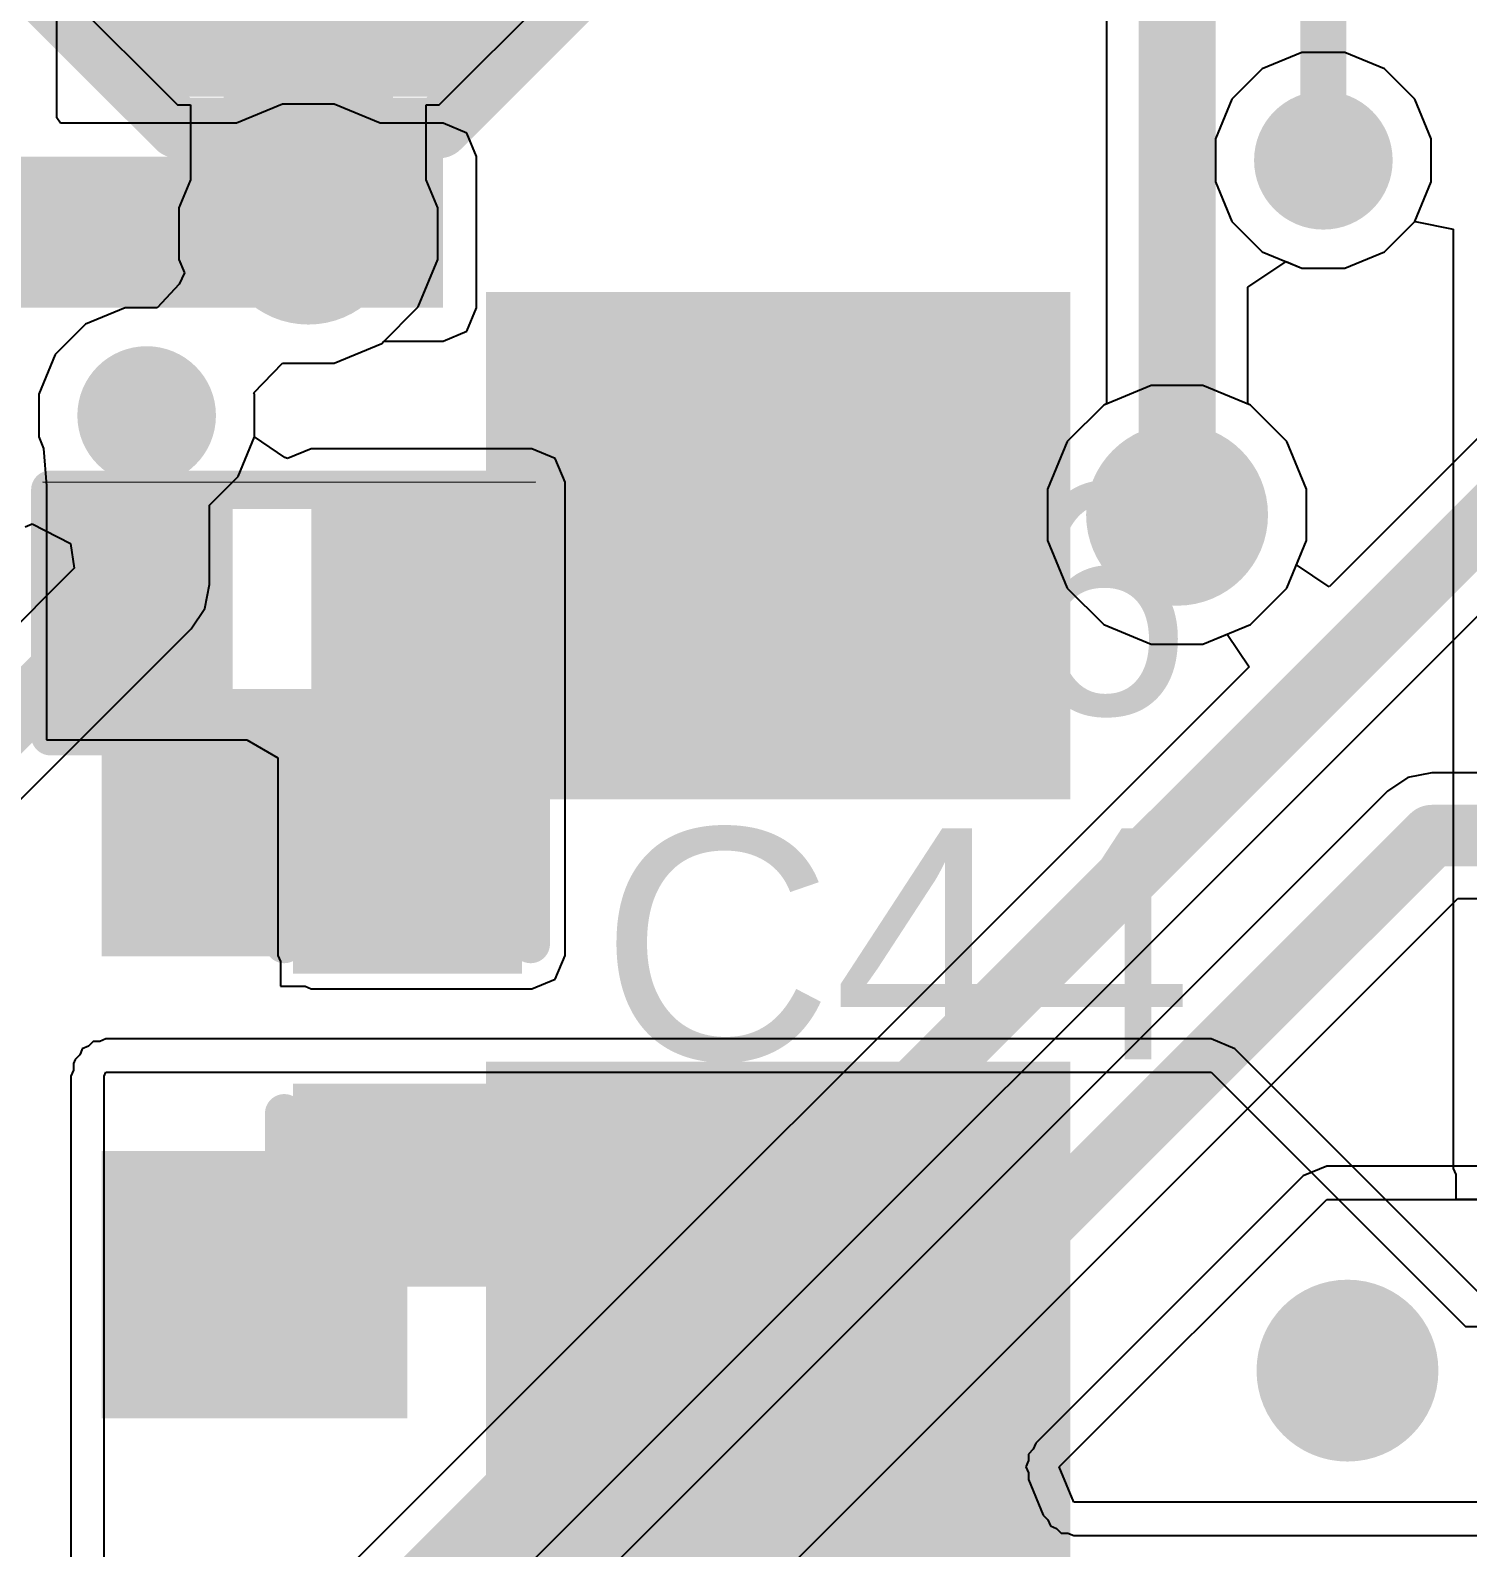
# Model space of a CAD drawing. Header units: millimetres. Extents: x -12 to 5428, y 0 to 5422.
# Drawn here: x 12.57 to 17.31, y 14.78 to 19.79 of the extents above; entities that cross this region are included whole.
import ezdxf

# ---------------------------------------------------------------- set-up
doc = ezdxf.new("R2010")
doc.units = ezdxf.units.MM
for name, color, linetype in [('BottomLayer', 5, 'Continuous'), ('BottomPaste', 16, 'Continuous'), ('BottomSolder', 6, 'Continuous'), ('TopLayer', 1, 'Continuous'), ('TopOverlay', 2, 'Continuous'), ('TopPaste', 8, 'Continuous'), ('TopSolder', 216, 'Continuous'), ('ViaHoleLayer', 16, 'Continuous')]:
    doc.layers.add(name, color=color, linetype=linetype)
doc.styles.add('Arial', font='', dxfattribs={"height": 0.2})
doc.styles.get('Arial').set_extended_font_data('Arial')

# ---------------------------------------------------------------- blocks, each defined once
blk = doc.blocks.new('R___0402_10')
at = {"layer": 'TopLayer'}
for points in [[(-0.6985, -0.3175), (-0.6985, 0.3175), (-0.2413, 0.3175), (-0.2413, -0.3175)], [(0.2413, -0.3175), (0.2413, 0.3175), (0.6985, 0.3175), (0.6985, -0.3175)]]:
    blk.add_hatch(color=1, dxfattribs=at).paths.add_polyline_path(points)
at = {"layer": 'TopPaste'}
for points in [[(-0.6985, -0.3175), (-0.6985, 0.3175), (-0.2413, 0.3175), (-0.2413, -0.3175)], [(0.2413, -0.3175), (0.2413, 0.3175), (0.6985, 0.3175), (0.6985, -0.3175)]]:
    blk.add_hatch(color=8, dxfattribs=at).paths.add_polyline_path(points)
at = {"layer": 'TopSolder'}
for points in [[(-0.7535, -0.3725), (-0.7535, 0.3725), (-0.1863, 0.3725), (-0.1863, -0.3725)], [(0.1863, -0.3725), (0.1863, 0.3725), (0.7535, 0.3725), (0.7535, -0.3725)]]:
    blk.add_hatch(color=216, dxfattribs=at).paths.add_polyline_path(points)
at = {"layer": 'TopOverlay'}
for points, const_width in [([(-0.7874, 0.4064), (-0.7874, -0.4064)], 0.127), ([(0.7874, 0.4064), (-0.7874, 0.4064)], 0.127), ([(0.7874, 0.4064), (0.7874, -0.4064)], 0.127), ([(0.7874, -0.4064), (-0.7874, -0.4064)], 0.127), ([(0.8128, -0.4318), (-0.8128, -0.4318)], 0.00323)]:
    blk.add_lwpolyline(points, dxfattribs=dict(at, const_width=const_width))
for points, const_width in [([(-0.8191, 0.4064, 1), (-0.7556, 0.4064, 1)], 0.0635), ([(-0.8191, 0.4064, 1), (-0.7556, 0.4064, 1)], 0.0635), ([(0.7557, 0.4064, 1), (0.8192, 0.4064, 1)], 0.0635), ([(0.7557, 0.4064, 1), (0.8192, 0.4064, 1)], 0.0635), ([(-0.8191, -0.4064, 1), (-0.7556, -0.4064, 1)], 0.0635), ([(-0.8191, -0.4064, 1), (-0.7556, -0.4064, 1)], 0.0635), ([(0.7557, -0.4064, 1), (0.8192, -0.4064, 1)], 0.0635), ([(0.7557, -0.4064, 1), (0.8192, -0.4064, 1)], 0.0635), ([(-0.8136, -0.4318, 1), (-0.812, -0.4318, 1)], 0.00161), ([(0.812, -0.4318, 1), (0.8136, -0.4318, 1)], 0.00161)]:
    blk.add_lwpolyline(points, format="xyb", close=True, dxfattribs=dict(at, const_width=const_width))
blk = doc.blocks.new('T__________16')
at = {"layer": 'TopLayer'}
blk.add_hatch(color=1, dxfattribs=at).paths.add_polyline_path([(0.381, 0.762), (-0.381, 0.762), (-0.762, 0.381), (-0.762, -0.381), (-0.381, -0.762), (0.381, -0.762), (0.762, -0.381), (0.762, 0.381)])
at = {"layer": 'TopPaste'}
blk.add_hatch(color=8, dxfattribs=at).paths.add_polyline_path([(0.381, 0.762), (-0.381, 0.762), (-0.762, 0.381), (-0.762, -0.381), (-0.381, -0.762), (0.381, -0.762), (0.762, -0.381), (0.762, 0.381)])
at = {"layer": 'TopSolder'}
blk.add_hatch(color=216, dxfattribs=at).paths.add_polyline_path([(0.4185, 0.837), (-0.4185, 0.837), (-0.837, 0.4185), (-0.837, -0.4185), (-0.4185, -0.837), (0.4185, -0.837), (0.837, -0.4185), (0.837, 0.4185)])
at = {"layer": 'TopOverlay', "const_width": 0.2}
for points in [[(-0.9398, 0.4318), (-0.4318, 0.9398)], [(-0.4318, 0.9398), (0.4318, 0.9398)], [(0.4318, 0.9398), (0.9398, 0.4318)], [(-0.9398, -0.4318), (-0.9398, 0.4318)], [(0.9398, -0.4318), (0.9398, 0.4318)], [(-0.9398, -0.4318), (-0.4318, -0.9398)], [(0.4318, -0.9398), (0.9398, -0.4318)], [(-0.4318, -0.9398), (0.4318, -0.9398)]]:
    blk.add_lwpolyline(points, dxfattribs=at)
at = {"layer": 'TopOverlay', "const_width": 0.1}
for points in [[(-0.4818, 0.9398, 1), (-0.3818, 0.9398, 1)], [(-0.4818, 0.9398, 1), (-0.3818, 0.9398, 1)], [(0.3818, 0.9398, 1), (0.4818, 0.9398, 1)], [(0.3818, 0.9398, 1), (0.4818, 0.9398, 1)], [(-0.9898, 0.4318, 1), (-0.8898, 0.4318, 1)], [(-0.9898, 0.4318, 1), (-0.8898, 0.4318, 1)], [(0.8898, 0.4318, 1), (0.9898, 0.4318, 1)], [(0.8898, 0.4318, 1), (0.9898, 0.4318, 1)], [(-0.9898, -0.4318, 1), (-0.8898, -0.4318, 1)], [(-0.9898, -0.4318, 1), (-0.8898, -0.4318, 1)], [(0.8898, -0.4318, 1), (0.9898, -0.4318, 1)], [(0.8898, -0.4318, 1), (0.9898, -0.4318, 1)], [(-0.4818, -0.9398, 1), (-0.3818, -0.9398, 1)], [(-0.4818, -0.9398, 1), (-0.3818, -0.9398, 1)], [(0.3818, -0.9398, 1), (0.4818, -0.9398, 1)], [(0.3818, -0.9398, 1), (0.4818, -0.9398, 1)]]:
    blk.add_lwpolyline(points, format="xyb", close=True, dxfattribs=at)
blk = doc.blocks.new('C___0402_48')
at = {"layer": 'TopLayer'}
for points in [[(-0.6985, -0.3175), (-0.6985, 0.3175), (-0.2413, 0.3175), (-0.2413, -0.3175)], [(0.2413, -0.3175), (0.2413, 0.3175), (0.6985, 0.3175), (0.6985, -0.3175)]]:
    blk.add_hatch(color=1, dxfattribs=at).paths.add_polyline_path(points)
at = {"layer": 'TopPaste'}
for points in [[(-0.6985, -0.3175), (-0.6985, 0.3175), (-0.2413, 0.3175), (-0.2413, -0.3175)], [(0.2413, -0.3175), (0.2413, 0.3175), (0.6985, 0.3175), (0.6985, -0.3175)]]:
    blk.add_hatch(color=8, dxfattribs=at).paths.add_polyline_path(points)
at = {"layer": 'TopSolder'}
for points in [[(-0.7585, -0.3775), (-0.7585, 0.3775), (-0.1813, 0.3775), (-0.1813, -0.3775)], [(0.1813, -0.3775), (0.1813, 0.3775), (0.7585, 0.3775), (0.7585, -0.3775)]]:
    blk.add_hatch(color=216, dxfattribs=at).paths.add_polyline_path(points)
at = {"layer": 'TopOverlay', "const_width": 0.127}
for points in [[(-0.7874, 0.4064), (-0.2794, 0.4064)], [(-0.7874, 0.4064), (-0.7874, -0.4064)], [(0.2794, 0.4064), (0.7874, 0.4064)], [(0.7874, 0.4064), (0.7874, -0.4064)], [(-0.7874, -0.4064), (-0.2794, -0.4064)], [(0.2794, -0.4064), (0.7874, -0.4064)]]:
    blk.add_lwpolyline(points, dxfattribs=at)
at = {"layer": 'TopOverlay', "const_width": 0.0635}
for points in [[(-0.8191, 0.4064, 1), (-0.7556, 0.4064, 1)], [(-0.8191, 0.4064, 1), (-0.7556, 0.4064, 1)], [(-0.3111, 0.4064, 1), (-0.2476, 0.4064, 1)], [(0.2477, 0.4064, 1), (0.3112, 0.4064, 1)], [(0.7557, 0.4064, 1), (0.8192, 0.4064, 1)], [(0.7557, 0.4064, 1), (0.8192, 0.4064, 1)], [(-0.8191, -0.4064, 1), (-0.7556, -0.4064, 1)], [(-0.8191, -0.4064, 1), (-0.7556, -0.4064, 1)], [(-0.3111, -0.4064, 1), (-0.2476, -0.4064, 1)], [(0.2477, -0.4064, 1), (0.3112, -0.4064, 1)], [(0.7557, -0.4064, 1), (0.8192, -0.4064, 1)], [(0.7557, -0.4064, 1), (0.8192, -0.4064, 1)]]:
    blk.add_lwpolyline(points, format="xyb", close=True, dxfattribs=at)
blk = doc.blocks.new('C___0603_B_198')
at = {"layer": 'BottomLayer'}
for points in [[(-1.143, -0.4445), (-1.143, 0.4445), (-0.381, 0.4445), (-0.381, -0.4445)], [(0.381, -0.4445), (0.381, 0.4445), (1.143, 0.4445), (1.143, -0.4445)]]:
    blk.add_hatch(color=5, dxfattribs=at).paths.add_polyline_path(points)
at = {"layer": 'BottomPaste'}
for points in [[(-1.143, -0.4445), (-1.143, 0.4445), (-0.381, 0.4445), (-0.381, -0.4445)], [(0.381, -0.4445), (0.381, 0.4445), (1.143, 0.4445), (1.143, -0.4445)]]:
    blk.add_hatch(color=16, dxfattribs=at).paths.add_polyline_path(points)
at = {"layer": 'BottomSolder'}
for points in [[(-1.203, -0.5045), (-1.203, 0.5045), (-0.321, 0.5045), (-0.321, -0.5045)], [(0.321, -0.5045), (0.321, 0.5045), (1.203, 0.5045), (1.203, -0.5045)]]:
    blk.add_hatch(color=6, dxfattribs=at).paths.add_polyline_path(points)
blk = doc.blocks.new('C___1206_B_199')
at = {"layer": 'BottomLayer'}
for points in [[(-2.032, 0.889), (-0.508, 0.889), (-0.508, -0.889), (-2.032, -0.889)], [(0.508, 0.889), (2.032, 0.889), (2.032, -0.889), (0.508, -0.889)]]:
    blk.add_hatch(color=5, dxfattribs=at).paths.add_polyline_path(points)
at = {"layer": 'BottomPaste'}
for points in [[(-2.032, 0.889), (-0.508, 0.889), (-0.508, -0.889), (-2.032, -0.889)], [(0.508, 0.889), (2.032, 0.889), (2.032, -0.889), (0.508, -0.889)]]:
    blk.add_hatch(color=16, dxfattribs=at).paths.add_polyline_path(points)
at = {"layer": 'BottomSolder'}
for points in [[(-2.107, 0.964), (-0.433, 0.964), (-0.433, -0.964), (-2.107, -0.964)], [(0.433, 0.964), (2.107, 0.964), (2.107, -0.964), (0.433, -0.964)]]:
    blk.add_hatch(color=6, dxfattribs=at).paths.add_polyline_path(points)

msp = doc.modelspace()

# ---------------------------------------------------------------- hatches: boundary and pattern name
at = {"layer": 'BottomLayer'}
h = msp.add_hatch(color=5, dxfattribs=at)
edge = h.paths.add_edge_path()
edge.add_arc((16.8354, 19.3599), 0.2286, 0, 360)
h = msp.add_hatch(color=5, dxfattribs=at)
edge = h.paths.add_edge_path()
edge.add_arc((13.4874, 19.118), 0.3, 0, 360)
msp.add_hatch(color=5, dxfattribs=at).paths.add_polyline_path([(9.6474, 18.8736), (13.9319, 18.8736), (13.9319, 19.372), (9.6474, 19.372)])
h = msp.add_hatch(color=5, dxfattribs=at)
edge = h.paths.add_edge_path()
edge.add_arc((12.954, 18.518), 0.2286, 0, 360)
h = msp.add_hatch(color=5, dxfattribs=at)
edge = h.paths.add_edge_path()
edge.add_arc((16.3528, 18.1904), 0.3, 0, 360)
h = msp.add_hatch(color=5, dxfattribs=at)
edge = h.paths.add_edge_path()
edge.add_arc((16.9149, 15.3668), 0.3, 0, 360)
at = {"layer": 'TopLayer'}
h = msp.add_hatch(color=1, dxfattribs=at)
edge = h.paths.add_edge_path()
edge.add_arc((16.8354, 19.3599), 0.2286, 0, 360)
h = msp.add_hatch(color=1, dxfattribs=at)
edge = h.paths.add_edge_path()
edge.add_arc((13.4874, 19.118), 0.3, 0, 360)
h = msp.add_hatch(color=1, dxfattribs=at)
edge = h.paths.add_edge_path()
edge.add_arc((12.954, 18.518), 0.2286, 0, 360)
h = msp.add_hatch(color=1, dxfattribs=at)
edge = h.paths.add_edge_path()
edge.add_arc((16.3528, 18.1904), 0.3, 0, 360)
msp.add_hatch(color=1, dxfattribs=at).paths.add_polyline_path([(13.4968, 16.7363), (14.224, 16.7363), (14.224, 18.2984), (13.4968, 18.2984)])
h = msp.add_hatch(color=1, dxfattribs=at)
edge = h.paths.add_edge_path()
edge.add_arc((16.9149, 15.3668), 0.3, 0, 360)
at = {"layer": 'ViaHoleLayer'}
h = msp.add_hatch(color=16, dxfattribs=at)
edge = h.paths.add_edge_path()
edge.add_arc((16.8354, 19.3599), 0.1016, 0, 360)
h = msp.add_hatch(color=16, dxfattribs=at)
edge = h.paths.add_edge_path()
edge.add_arc((13.4874, 19.118), 0.15, 0, 360)
h = msp.add_hatch(color=16, dxfattribs=at)
edge = h.paths.add_edge_path()
edge.add_arc((12.954, 18.518), 0.1016, 0, 360)
h = msp.add_hatch(color=16, dxfattribs=at)
edge = h.paths.add_edge_path()
edge.add_arc((16.3528, 18.1904), 0.15, 0, 360)
h = msp.add_hatch(color=16, dxfattribs=at)
edge = h.paths.add_edge_path()
edge.add_arc((16.9149, 15.3668), 0.15, 0, 360)

# ---------------------------------------------------------------- linework, layer by layer
at = {"layer": 'BottomLayer'}
for p, q in [((12.6576, 19.5002), (12.6576, 21.7306)), ((16.1197, 20.8868), (16.1197, 18.556)), ((13.4024, 19.545), (13.2503, 19.482)), ((13.5723, 19.545), (13.4024, 19.545)), ((13.7245, 19.482), (13.5723, 19.545)), ((12.6697, 19.482), (12.6576, 19.5002)), ((13.2503, 19.482), (12.6697, 19.482)), ((13.9319, 19.482), (13.7245, 19.482)), ((14.0096, 19.4498), (13.9319, 19.482)), ((14.0419, 19.372), (14.0096, 19.4498)), ((14.0419, 18.8736), (14.0419, 19.372)), ((17.0368, 19.0584), (17.1366, 19.1582)), ((17.1366, 19.1582), (17.138, 19.1582)), ((17.138, 19.1582), (17.2636, 19.1326)), ((17.2636, 19.1326), (17.2636, 16.0336)), ((16.5859, 18.9409), (16.7129, 19.0257)), ((16.7129, 19.0257), (16.7647, 19.0043)), ((16.9061, 19.0043), (17.0368, 19.0584)), ((16.7647, 19.0043), (16.9061, 19.0043)), ((16.5859, 18.556), (16.5859, 18.9409)), ((14.0096, 18.7958), (14.0419, 18.8736)), ((13.9319, 18.7636), (14.0096, 18.7958)), ((13.5723, 18.691), (13.7293, 18.756)), ((13.7293, 18.756), (13.7368, 18.7636)), ((13.7368, 18.7636), (13.9319, 18.7636)), ((13.3079, 18.5927), (13.4025, 18.691)), ((13.4025, 18.691), (13.5723, 18.691)), ((13.3096, 18.5887), (13.3079, 18.5927)), ((13.3096, 18.4472), (13.3096, 18.5887)), ((16.1109, 18.5524), (15.9908, 18.4323)), ((16.1197, 18.556), (16.1109, 18.5524)), ((16.5947, 18.5524), (16.5859, 18.556)), ((16.7148, 18.4323), (16.5947, 18.5524)), ((13.2554, 18.3165), (13.3096, 18.4472)), ((15.9908, 18.4323), (15.9258, 18.2753)), ((16.7798, 18.2753), (16.7148, 18.4323)), ((13.1612, 18.2222), (13.2554, 18.3165)), ((15.9258, 18.2753), (15.9258, 18.1055)), ((16.7798, 18.1055), (16.7798, 18.2753)), ((13.1612, 17.9603), (13.1612, 18.2222)), ((12.5532, 18.1511), (12.5763, 18.1607)), ((12.5763, 18.1607), (12.7031, 18.096)), ((12.7031, 18.096), (12.7149, 18.0141)), ((15.9258, 18.1055), (15.9908, 17.9485)), ((16.7148, 17.9485), (16.7798, 18.1055)), ((12.7149, 18.0141), (10.0158, 15.3151)), ((13.1454, 17.881), (13.1612, 17.9603)), ((13.1612, 17.9603), (13.1612, 17.9603)), ((15.9908, 17.9485), (16.1109, 17.8284)), ((16.5947, 17.8284), (16.7148, 17.9485)), ((13.1005, 17.8138), (13.1454, 17.881)), ((16.1109, 17.8284), (16.2678, 17.7634)), ((16.4377, 17.7634), (16.5947, 17.8284)), ((11.1644, 15.8777), (13.1005, 17.8138)), ((16.2678, 17.7634), (16.4377, 17.7634)), ((12.7418, 16.4288), (12.7365, 16.4161)), ((12.762, 16.4372), (12.7418, 16.4288)), ((12.7774, 16.4526), (12.762, 16.4372)), ((12.7775, 16.4527), (12.7774, 16.4526)), ((12.7994, 16.4527), (12.7775, 16.4527)), ((12.8196, 16.4611), (12.7994, 16.4527)), ((16.4657, 16.4611), (12.8196, 16.4611)), ((16.5435, 16.4288), (16.4657, 16.4611)), ((17.3496, 15.6228), (16.5435, 16.4288)), ((12.718, 16.3932), (12.7127, 16.3805)), ((12.7127, 16.3805), (12.7127, 16.3805)), ((12.7127, 16.3805), (12.7127, 16.3586)), ((12.7334, 16.4086), (12.718, 16.3932)), ((12.7365, 16.4161), (12.7334, 16.4086)), ((12.7365, 16.4161), (12.7365, 16.4161)), ((12.7127, 16.3586), (12.7043, 16.3384)), ((12.7043, 16.3384), (12.7043, 13.5262)), ((12.8143, 16.3384), (12.8196, 16.3511)), ((12.8143, 13.5262), (12.8143, 16.3384)), ((12.8196, 16.3511), (16.4657, 16.3511)), ((16.4657, 16.3511), (17.304, 15.5128)), ((17.2636, 16.0336), (17.272, 16.0134)), ((17.272, 16.0134), (17.272, 15.932)), ((17.272, 15.932), (17.3534, 15.932)), ((17.304, 15.5128), (19.1185, 15.5128))]:
    msp.add_line(p, q, dxfattribs=at)
for points, const_width in [([(16.3528, 18.1904), (16.3528, 20.8868)], 0.254), ([(16.8354, 19.3599), (16.8354, 20.7052)], 0.1524), ([(12.954, 17.9603), (12.954, 18.518)], 0.2032), ([(10.1017, 15.108), (12.954, 17.9603)], 0.2032)]:
    msp.add_lwpolyline(points, dxfattribs=dict(at, const_width=const_width))
for points, const_width in [([(16.7973, 19.3599, 1), (16.8735, 19.3599, 1)], 0.0762), ([(12.9032, 18.518, 1), (13.0048, 18.518, 1)], 0.1016), ([(16.2893, 18.1904, 1), (16.4163, 18.1904, 1)], 0.127), ([(12.9032, 17.9603, 1), (13.0048, 17.9603, 1)], 0.1016), ([(12.9032, 17.9603, 1), (13.0048, 17.9603, 1)], 0.1016)]:
    msp.add_lwpolyline(points, format="xyb", close=True, dxfattribs=dict(at, const_width=const_width))
at = {"layer": 'TopLayer'}
for p, q in [((12.6238, 19.9748), (13.0556, 19.543)), ((13.9192, 19.543), (14.351, 19.9748)), ((16.7647, 19.7155), (16.634, 19.6613)), ((16.9061, 19.7155), (16.7647, 19.7155)), ((17.0368, 19.6613), (16.9061, 19.7155)), ((16.634, 19.6613), (16.5339, 19.5613)), ((17.1368, 19.5613), (17.0368, 19.6613)), ((13.0556, 19.543), (13.0989, 19.543)), ((13.0989, 19.543), (13.0989, 19.296)), ((13.8758, 19.296), (13.8758, 19.543)), ((13.8758, 19.543), (13.9192, 19.543)), ((16.5339, 19.5613), (16.4798, 19.4306)), ((17.191, 19.4306), (17.1368, 19.5613)), ((16.4798, 19.4306), (16.4798, 19.2891)), ((17.191, 19.2891), (17.191, 19.4306)), ((13.0989, 19.296), (13.0604, 19.2029)), ((13.9144, 19.2029), (13.8758, 19.296)), ((16.4798, 19.2891), (16.5339, 19.1584)), ((17.1368, 19.1584), (17.191, 19.2891)), ((13.0604, 19.2029), (13.0604, 19.0331)), ((13.9144, 19.0331), (13.9144, 19.2029)), ((16.5339, 19.1584), (16.634, 19.0584)), ((17.0368, 19.0584), (17.1368, 19.1584)), ((13.0604, 19.0331), (13.0788, 18.9886)), ((13.8494, 18.8761), (13.9144, 19.0331)), ((16.634, 19.0584), (16.7647, 19.0043)), ((16.9061, 19.0043), (17.0368, 19.0584)), ((13.0788, 18.9886), (13.0614, 18.9516)), ((16.7647, 19.0043), (16.9061, 19.0043)), ((13.0614, 18.9516), (12.989, 18.8736)), ((12.8833, 18.8736), (12.7526, 18.8194)), ((12.989, 18.8736), (12.8833, 18.8736)), ((13.7293, 18.756), (13.8494, 18.8761)), ((12.7526, 18.8194), (12.6525, 18.7194)), ((13.5723, 18.691), (13.7293, 18.756)), ((12.6525, 18.7194), (12.5984, 18.5887)), ((13.3079, 18.5927), (13.4025, 18.691)), ((13.4025, 18.691), (13.5723, 18.691)), ((12.5984, 18.5887), (12.5984, 18.4472)), ((13.3096, 18.5887), (13.3079, 18.5927)), ((13.3096, 18.4472), (13.3096, 18.5887)), ((16.2678, 18.6174), (16.1109, 18.5524)), ((16.4377, 18.6174), (16.2678, 18.6174)), ((16.5947, 18.5524), (16.4377, 18.6174)), ((16.1109, 18.5524), (15.9908, 18.4323)), ((16.7148, 18.4323), (16.5947, 18.5524)), ((17.3864, 18.4853), (16.8541, 17.953)), ((12.5984, 18.4472), (12.6143, 18.4088)), ((13.4101, 18.3796), (13.3096, 18.4472)), ((15.9908, 18.4323), (15.9258, 18.2753)), ((16.7798, 18.2753), (16.7148, 18.4323)), ((12.6143, 18.4088), (12.6238, 18.2857)), ((13.419, 18.3762), (13.4101, 18.3796)), ((13.4968, 18.4084), (13.419, 18.3762)), ((14.224, 18.4084), (13.4968, 18.4084)), ((14.3017, 18.3762), (14.224, 18.4084)), ((14.334, 18.2984), (14.3017, 18.3762)), ((12.6238, 18.2857), (12.6238, 18.2857)), ((12.6238, 18.2857), (12.6238, 18.2857)), ((12.6238, 18.2857), (12.6238, 17.4475)), ((14.334, 16.7363), (14.334, 18.2984)), ((15.9258, 18.2753), (15.9258, 18.1055)), ((16.7798, 18.1055), (16.7798, 18.2753)), ((13.4388, 13.9517), (17.6187, 18.1316)), ((15.9258, 18.1055), (15.9908, 17.9485)), ((16.7464, 18.0249), (16.7798, 18.1055)), ((16.8541, 17.953), (16.7464, 18.0249)), ((15.9908, 17.9485), (16.1109, 17.8284)), ((16.1109, 17.8284), (16.2678, 17.7634)), ((16.4377, 17.7634), (16.5183, 17.7968)), ((16.5183, 17.7968), (16.5902, 17.6891)), ((16.2678, 17.7634), (16.4377, 17.7634)), ((16.5902, 17.6891), (13.0851, 14.184)), ((12.6238, 17.4475), (13.2598, 17.4475)), ((13.2598, 17.4475), (13.2842, 17.4475)), ((13.2842, 17.4475), (13.3868, 17.3887)), ((13.3868, 17.3887), (13.3868, 16.7363)), ((17.1139, 17.3233), (17.0467, 17.2784)), ((17.1932, 17.3391), (17.1139, 17.3233)), ((17.8692, 17.3391), (17.1932, 17.3391)), ((17.1932, 17.3391), (17.1932, 17.3391)), ((17.0467, 17.2784), (13.887, 14.1187)), ((14.2407, 13.8864), (17.279, 16.9247)), ((17.279, 16.9247), (18.7596, 16.9247)), ((13.3868, 16.7363), (13.3952, 16.7161)), ((14.3017, 16.6585), (14.334, 16.7363)), ((13.3952, 16.7161), (13.3952, 16.6347)), ((13.3952, 16.6347), (13.4766, 16.6347)), ((13.4766, 16.6347), (13.4968, 16.6263)), ((13.4968, 16.6263), (14.224, 16.6263)), ((14.224, 16.6263), (14.3017, 16.6585)), ((16.8465, 16.0419), (16.7688, 16.0097)), ((17.8158, 16.0419), (16.8465, 16.0419)), ((16.7688, 16.0097), (15.8865, 15.1274)), ((15.9642, 15.0496), (16.8465, 15.9319)), ((16.8465, 15.9319), (18.1623, 15.9319)), ((15.8865, 15.1274), (15.8781, 15.1072)), ((15.8626, 15.0698), (15.8543, 15.0496)), ((15.8781, 15.1072), (15.8626, 15.0917)), ((15.8626, 15.0917), (15.8626, 15.0698)), ((15.8543, 15.0496), (15.8626, 15.0294)), ((15.8626, 15.0294), (15.8626, 15.0075)), ((16.0128, 14.9323), (15.9642, 15.0496)), ((15.8626, 15.0075), (15.9112, 14.8902)), ((17.8166, 14.9323), (16.0128, 14.9323)), ((15.9112, 14.8902), (15.9267, 14.8747)), ((15.9267, 14.8747), (15.9351, 14.8545)), ((15.9351, 14.8545), (15.9553, 14.8462)), ((15.9553, 14.8462), (15.9708, 14.8307)), ((15.9708, 14.8307), (15.9926, 14.8307)), ((15.9926, 14.8307), (16.0128, 14.8223)), ((16.0128, 14.8223), (17.7067, 14.8223))]:
    msp.add_line(p, q, dxfattribs=at)
for points, const_width in [([(13.4874, 19.118), (13.4874, 20.4066)], 0.5588), ([(12.954, 17.8666), (12.954, 18.518)], 0.2032), ([(13.2316, 14.0375), (17.5329, 18.3388)], 0.2032), ([(14.0335, 13.9722), (17.1932, 17.1319)], 0.2032), ([(17.1932, 17.1319), (18.7596, 17.1319)], 0.2032)]:
    msp.add_lwpolyline(points, dxfattribs=dict(at, const_width=const_width))
for points, const_width in [([(13.3477, 19.118, 1), (13.6271, 19.118, 1)], 0.2794), ([(12.9032, 18.518, 1), (13.0048, 18.518, 1)], 0.1016), ([(12.9032, 17.8666, 1), (13.0048, 17.8666, 1)], 0.1016), ([(17.1424, 17.1319, 1), (17.244, 17.1319, 1)], 0.1016), ([(17.1424, 17.1319, 1), (17.244, 17.1319, 1)], 0.1016)]:
    msp.add_lwpolyline(points, format="xyb", close=True, dxfattribs=dict(at, const_width=const_width))

# ---------------------------------------------------------------- block references
msp.add_blockref('T__________16', (13.4874, 20.4066))
for name, p, rotation in [('C___1206_B_199', (15.0368, 16.8188), 270), ('R___0402_10', (13.4239, 17.8666), 180), ('C___0603_B_198', (13.3096, 16.4124), 270), ('C___0402_48', (13.8143, 16.495), 90)]:
    msp.add_blockref(name, p, dxfattribs=dict(rotation=rotation))

# ---------------------------------------------------------------- texts
at = {"layer": 'TopOverlay', "style": 'Arial'}
for s, p in [('R26', (14.4496, 17.5319)), ('C44', (14.4496, 16.3935))]:
    msp.add_text(s, height=0.762, dxfattribs=at).set_placement(p)

doc.saveas('drawing.dxf')
